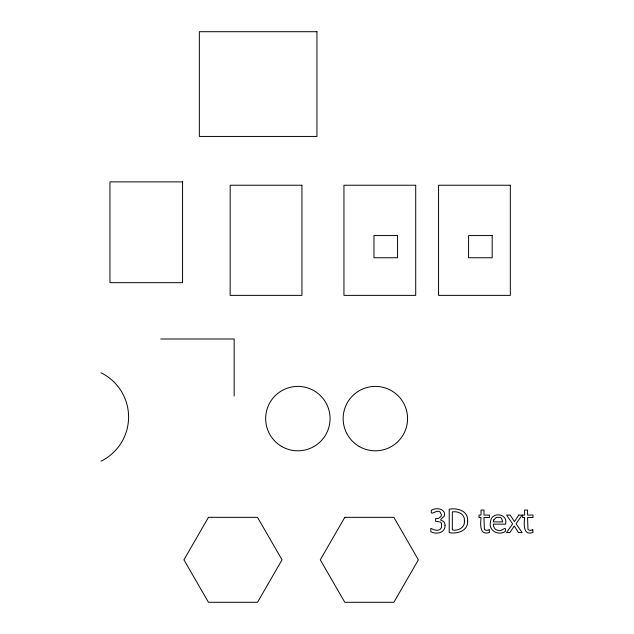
<?xml version="1.0" encoding="UTF-8"?>
<svg xmlns="http://www.w3.org/2000/svg" width="634" height="634" viewBox="0 0 634 634"><rect width="100%" height="100%" fill="white"/><g stroke="black" fill="none" stroke-linecap="round" stroke-linejoin="round"><path stroke-width="0.95" d="M160.751 338.992L234.144 338.992L234.144 396.028M101.012 372.8A49.198 49.198 0 0 1 101.012 461.187M490.518 521.901C488.125 530.563 498.34 535.928 505.195 531.538C506.74 524.595 502.191 531.672 499.164 530.436C495.653 530.698 493.078 527.504 493.371 524.144L505.52 524.144C508.492 513.263 491.065 511.147 490.518 521.901M464.413 520.894C465.197 527.639 458.168 531.134 452.327 529.937L452.327 511.9C458.113 510.869 465.118 514.19 464.413 520.894M445.028 525.665C445.242 532.925 436.049 534.842 430.827 531.649L430.827 528.336L433.696 529.715L437.024 530.373L439.83 529.667L441.51 527.551L441.47 523.359L440.448 522.067L435.598 521.235L435.598 518.636L438.554 518.382L441.074 516.393L441.407 514.705L440.178 512.185C436.977 508.5 429.694 517.439 431.469 510.188C436.2 507.057 446.534 508.856 444.252 516.195C435.851 523.177 445.1 517.558 445.028 525.665M467.646 520.942C468.225 530.888 457.304 534.272 449.221 532.6L449.221 509.229C457.249 507.652 468.423 510.846 467.646 520.942M493.815 519.928L493.371 521.885L502.651 521.885L501.645 518.366L500.321 517.36L496.319 517.368L493.815 519.928M208.459 517.336L183.931 559.822L208.459 602.3L257.515 602.3L282.035 559.822L257.515 517.336L208.459 517.336M344.809 517.336L320.281 559.822L344.809 602.3L393.857 602.3L418.385 559.822L393.857 517.336L344.809 517.336M518.77 515.07L514.436 521.631L510.219 515.07L506.59 515.07L512.621 523.906L506.526 532.6L509.871 532.6L514.253 525.982L518.501 532.6L522.131 532.6L516.068 523.7L522.131 515.07L518.77 515.07M489.226 529.794L486.857 530.357L485.24 530.079L484.376 529.255L483.972 517.518L489.4 517.518L489.4 515.07L483.972 515.07L483.972 510.029L481.024 510.029L481.024 515.07L479.027 515.07L479.027 517.518L481.024 517.518C480.485 523.755 479.233 536.015 489.4 532.449L489.226 529.794M532.822 529.794L530.452 530.357L528.835 530.079L527.971 529.255L527.559 517.518L532.988 517.518L532.988 515.07L527.559 515.07L527.559 510.029L524.611 510.029L524.611 515.07L522.614 515.07L522.614 517.518L524.611 517.518C524.072 523.755 522.828 536.015 532.988 532.449L532.822 529.794M316.945 31.7L199.338 31.7L199.338 136.445L316.945 136.445L316.945 31.7M182.56 181.887L109.951 181.887L109.951 282.677L182.56 282.677L182.56 181.887M301.935 185.239L230.166 185.239L230.166 295.373L301.935 295.373L301.935 185.239M415.714 185.239L343.945 185.239L343.945 295.373L415.714 295.373L415.714 185.239M510.33 185.239L438.562 185.239L438.562 295.373L510.33 295.373L510.33 185.239M397.566 235.563L373.965 235.563L373.965 257.753L397.566 257.753L397.566 235.563M492.182 235.563L468.581 235.563L468.581 257.753L492.182 257.753L492.182 235.563M281.758 446.502A32.215 32.215 0 0 0 330.076 418.606A32.215 32.215 0 0 0 281.758 390.71A32.215 32.215 0 0 0 281.758 446.502M359.256 446.502A32.215 32.215 0 0 0 407.575 418.606A32.215 32.215 0 0 0 359.256 390.71A32.215 32.215 0 0 0 359.256 446.502"/></g></svg>
